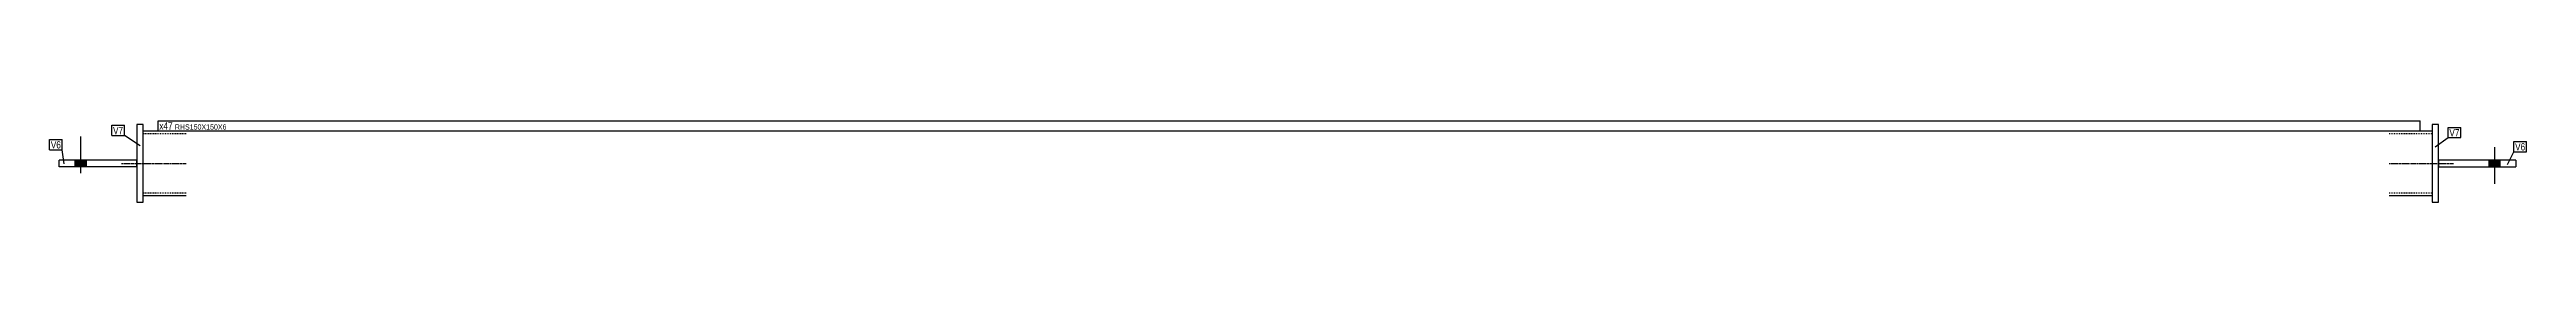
# Model space of a CAD drawing. Header units: millimetres. Extents: x 8 to 17345, y 12 to 610.
# Drawn here: x 11584 to 17345, y 12 to 201 of the extents above; entities that cross this region are included whole.
import ezdxf

# ---------------------------------------------------------------- set-up
doc = ezdxf.new("R2010")
doc.units = ezdxf.units.MM
doc.linetypes.add('DXK_LINE_DOT2', pattern=[3.9198, 1.9599, -1.9599])
doc.linetypes.add('DXK_LINE_DOT3', pattern=[5.9187, 2.979, -0.9799, 0.9799, -0.9799])
doc.layers.add('STÅL', color=7, linetype='Continuous')
doc.layers.add('TEKST', color=7, linetype='Continuous')
doc.styles.add('Arial Narrow', font='ARIALN.TTF', dxfattribs={"height": 0.2})

msp = doc.modelspace()

# ---------------------------------------------------------------- hatches: boundary and pattern name
at = {"layer": 'STÅL', "linetype": 'Continuous'}
for points in [[(11643.8, 94.5), (11669.8, 94.5), (11669.8, 109.5), (11643.8, 109.5)], [(11643.8, 94.5), (11669.8, 94.5), (11669.8, 109.5), (11643.8, 109.5)], [(11643.8, 94.5), (11669.8, 94.5), (11669.8, 109.5), (11643.8, 109.5)], [(17283.8, 109.5), (17257.8, 109.5), (17257.8, 94.5), (17283.8, 94.5)], [(17283.8, 109.5), (17257.8, 109.5), (17257.8, 94.5), (17283.8, 94.5)], [(17283.8, 109.5), (17257.8, 109.5), (17257.8, 94.5), (17283.8, 94.5)]]:
    msp.add_hatch(color=96, dxfattribs=at).paths.add_polyline_path(points)

# ---------------------------------------------------------------- linework, layer by layer
at = {"layer": 'STÅL', "color": 2, "linetype": 'Continuous'}
for p, q in [((11786.8, 192), (11786.8, 12)), ((11801.8, 192), (11786.8, 192)), ((11801.8, 12), (11801.8, 192)), ((11901.8, 177), (11801.8, 177)), ((17125.8, 177), (17025.8, 177)), ((17140.8, 192), (17125.8, 192)), ((17125.8, 192), (17125.8, 12)), ((17140.8, 12), (17140.8, 192)), ((11606.8, 94.5), (11606.8, 109.5)), ((11786.8, 109.5), (11606.8, 109.5)), ((11786.8, 94.5), (11606.8, 94.5)), ((11786.8, 94.5), (11786.8, 109.5)), ((17140.8, 109.5), (17140.8, 94.5)), ((17320.8, 109.5), (17140.8, 109.5)), ((17140.8, 94.5), (17320.8, 94.5)), ((17320.8, 109.5), (17320.8, 94.5)), ((11786.8, 12), (11801.8, 12)), ((11901.8, 27), (11801.8, 27)), ((17125.8, 27), (17025.8, 27)), ((17125.8, 12), (17140.8, 12))]:
    msp.add_line(p, q, dxfattribs=at)
at = {"layer": 'STÅL', "color": 7, "linetype": 'DXK_LINE_DOT2'}
for p, q in [((11801.8, 27), (11801.8, 177)), ((17125.8, 177), (17125.8, 27)), ((11901.8, 171), (11801.8, 171)), ((17125.8, 171), (17025.8, 171)), ((11901.8, 33), (11801.8, 33)), ((17125.8, 33), (17025.8, 33))]:
    msp.add_line(p, q, dxfattribs=at)
at = {"layer": 'STÅL', "color": 96, "linetype": 'Continuous'}
for p, q in [((11656.8, 79.5), (11656.8, 164.5)), ((11656.8, 79.5), (11656.8, 164.5)), ((11656.8, 79.5), (11656.8, 164.5)), ((17270.8, 139.5), (17270.8, 54.5)), ((17270.8, 139.5), (17270.8, 54.5)), ((17270.8, 139.5), (17270.8, 54.5)), ((11643.8, 94.5), (11643.8, 109.5)), ((11643.8, 94.5), (11643.8, 109.5)), ((11643.8, 94.5), (11643.8, 109.5)), ((11669.8, 94.5), (11669.8, 109.5)), ((11669.8, 94.5), (11669.8, 109.5)), ((11669.8, 94.5), (11669.8, 109.5)), ((17257.8, 109.5), (17257.8, 94.5)), ((17257.8, 109.5), (17257.8, 94.5)), ((17257.8, 109.5), (17257.8, 94.5)), ((17283.8, 109.5), (17283.8, 94.5)), ((17283.8, 109.5), (17283.8, 94.5)), ((17283.8, 109.5), (17283.8, 94.5))]:
    msp.add_line(p, q, dxfattribs=at)
at = {"layer": 'STÅL', "color": 7, "linetype": 'DXK_LINE_DOT3'}
for p, q in [((11751.8, 102), (11901.8, 102)), ((17025.8, 102), (17175.8, 102))]:
    msp.add_line(p, q, dxfattribs=at)

# ---------------------------------------------------------------- wipeouts: each hides what was drawn before it
at = {"color": 0}
msp.add_wipeout([(11755.2, 169.9), (11755.2, 187.4), (11731.8, 187.4), (11731.8, 169.9)], dxfattribs=at).dxf.layer = 'TEKST'

# ---------------------------------------------------------------- next in the draw order: wipeouts: each hides what was drawn before it
for points in [[(11755.2, 169.9), (11755.2, 187.4), (11731.8, 187.4), (11731.8, 169.9)], [(11870.4, 180.6), (11870.4, 198.1), (11839.4, 198.1), (11839.4, 180.6)], [(17189.7, 165), (17189.7, 182.5), (17166.2, 182.5), (17166.2, 165)], [(11610.5, 136.8), (11610.5, 154.3), (11587, 154.3), (11587, 136.8)], [(17342.5, 132.2), (17342.5, 149.7), (17319.1, 149.7), (17319.1, 132.2)]]:
    msp.add_wipeout(points, dxfattribs=at).dxf.layer = 'TEKST'

# ---------------------------------------------------------------- next in the draw order: linework, layer by layer
at = {"layer": 'TEKST', "color": 7, "linetype": 'Continuous'}
for p, q in [((11728.8, 190.4), (11758.2, 190.4)), ((11728.8, 166.9), (11728.8, 190.4)), ((11758.2, 166.9), (11758.2, 190.4)), ((11728.8, 166.9), (11758.2, 166.9)), ((11794.5, 142.8), (11758.2, 166.9))]:
    msp.add_line(p, q, dxfattribs=at)

# ---------------------------------------------------------------- next in the draw order: texts
at = {"layer": 'TEKST', "color": 3, "style": 'Arial Narrow'}
msp.add_text('V7', height=16.7, dxfattribs=at).set_placement((11731.8, 169.9))

# ---------------------------------------------------------------- next in the draw order: wipeouts: each hides what was drawn before it
at = {"color": 0}
for points in [[(11870.4, 180.6), (11870.4, 198.1), (11839.4, 198.1), (11839.4, 180.6)], [(17189.7, 165), (17189.7, 182.5), (17166.2, 182.5), (17166.2, 165)], [(11610.5, 136.8), (11610.5, 154.3), (11587, 154.3), (11587, 136.8)], [(17342.5, 132.2), (17342.5, 149.7), (17319.1, 149.7), (17319.1, 132.2)]]:
    msp.add_wipeout(points, dxfattribs=at).dxf.layer = 'TEKST'

# ---------------------------------------------------------------- next in the draw order: linework, layer by layer
at = {"layer": 'TEKST', "color": 7, "linetype": 'Continuous'}
for p, q in [((11836.4, 177.6), (11836.4, 201.1)), ((11836.9, 177), (11836.4, 177.6)), ((17163.2, 185.5), (17192.7, 185.5)), ((17163.2, 162), (17163.2, 185.5)), ((17192.7, 162), (17192.7, 185.5)), ((11584, 157.3), (11613.5, 157.3)), ((11584, 133.8), (11584, 157.3)), ((11584, 133.8), (11613.5, 133.8)), ((11613.5, 133.8), (11613.5, 157.3)), ((11618.4, 101.1), (11613.5, 133.8)), ((17133.2, 140.6), (17163.2, 162)), ((17163.2, 162), (17192.7, 162)), ((17301.1, 99.8), (17316.1, 129.2)), ((17316.1, 152.7), (17345.5, 152.7)), ((17316.1, 129.2), (17316.1, 152.7)), ((17316.1, 129.2), (17345.5, 129.2)), ((17345.5, 129.2), (17345.5, 152.7))]:
    msp.add_line(p, q, dxfattribs=at)

# ---------------------------------------------------------------- next in the draw order: texts
at = {"layer": 'TEKST', "color": 3, "style": 'Arial Narrow'}
for s, p in [('V7', (17166.2, 165)), ('V6', (11587, 136.8)), ('V6', (17319.1, 132.2))]:
    msp.add_text(s, height=16.7, dxfattribs=at).set_placement(p)

# ---------------------------------------------------------------- next in the draw order: wipeouts: each hides what was drawn before it
at = {"color": 0}
msp.add_wipeout([(17095.1, 180.6), (17095.1, 193.1), (11875.6, 193.1), (11875.6, 180.6)], dxfattribs=at).dxf.layer = 'TEKST'

# ---------------------------------------------------------------- next in the draw order: wipeouts: each hides what was drawn before it
msp.add_wipeout([(17095.1, 180.6), (17095.1, 193.1), (11875.6, 193.1), (11875.6, 180.6)], dxfattribs=at).dxf.layer = 'TEKST'

# ---------------------------------------------------------------- next in the draw order: linework, layer by layer
at = {"layer": 'TEKST', "color": 7, "linetype": 'Continuous'}
for p, q in [((11836.4, 201.1), (17098.1, 201.1)), ((11836.4, 177.6), (17098.1, 177.6)), ((17098.1, 177.6), (17098.1, 201.1))]:
    msp.add_line(p, q, dxfattribs=at)

# ---------------------------------------------------------------- next in the draw order: texts
at = {"layer": 'TEKST', "color": 3, "style": 'Arial Narrow'}
for s, height, p in [('x47', 16.7, (11839.4, 180.6)), ('RHS150X150X6', 11.93, (11875.6, 180.6))]:
    msp.add_text(s, height=height, dxfattribs=at).set_placement(p)

doc.saveas('drawing.dxf')
